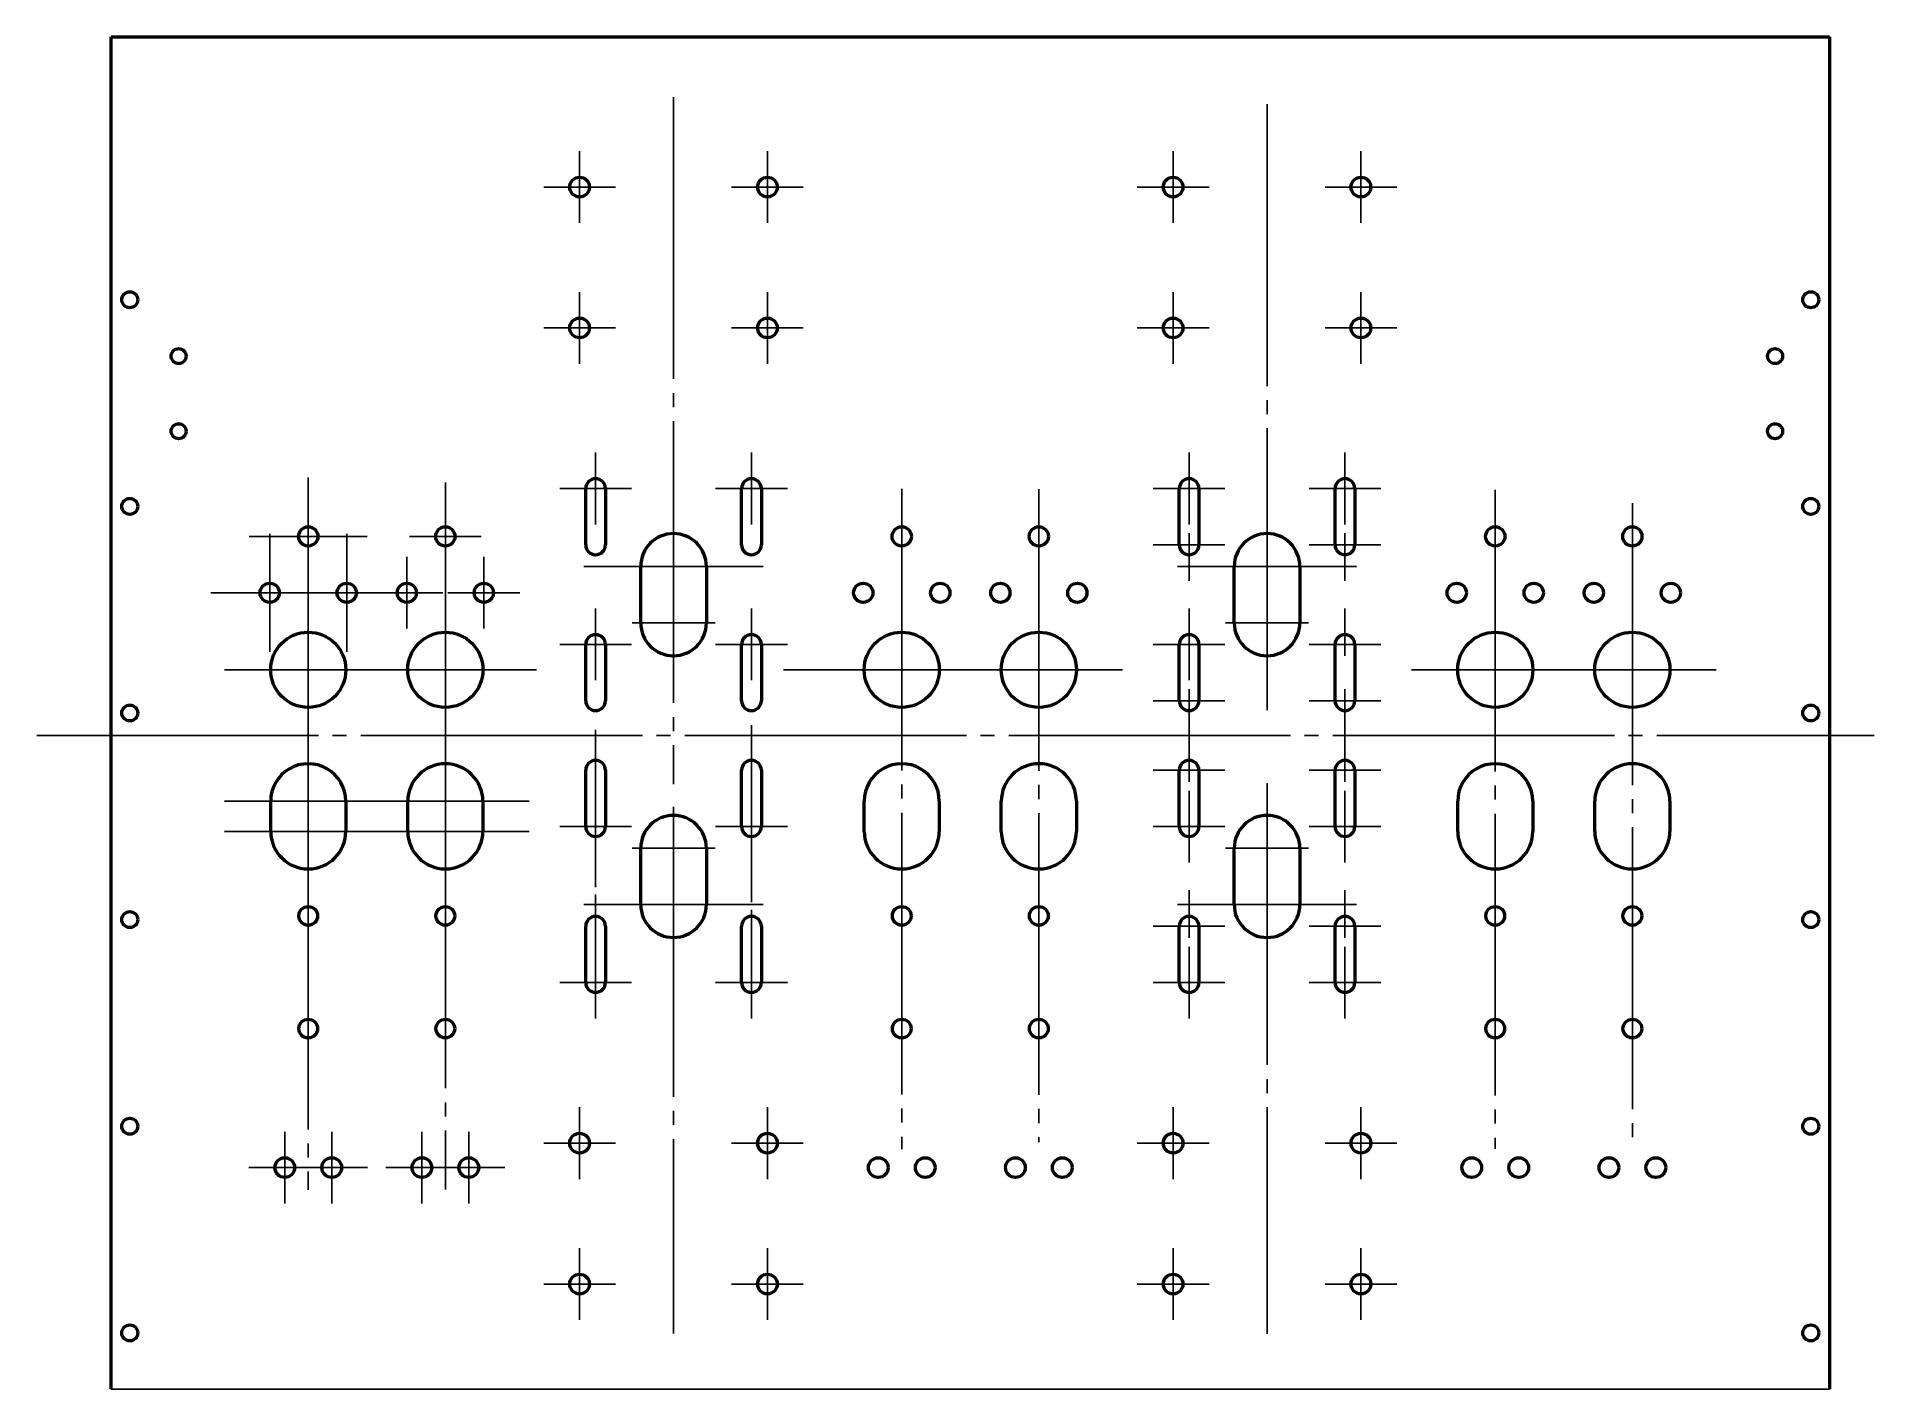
# Model space of a CAD drawing. Header units: millimetres. Extents: x 7107 to 8086, y 6538 to 7258.
import ezdxf

# ---------------------------------------------------------------- set-up
doc = ezdxf.new("R2010")
doc.units = ezdxf.units.MM
doc.header["$LTSCALE"] = 10
doc.linetypes.add('JIS_08_15', pattern=[17.25, 15, -0.75, 0.75, -0.75])
doc.layers.add('中心線', color=4, linetype='JIS_08_15', lineweight=25)
doc.layers.add('外形線', color=7, linetype='Continuous', lineweight=50)

msp = doc.modelspace()

# ---------------------------------------------------------------- linework, layer by layer
msp.add_line((7146.93, 6537.5), (8061.93, 6537.5))
at = {"layer": '中心線'}
for p, q in [((7446.43, 7225.34), (7446.43, 6859.7)), ((7762.43, 7221.55), (7762.43, 6892.29)), ((7396.43, 7196.6), (7396.43, 7158.41)), ((7496.43, 7196.6), (7496.43, 7158.41)), ((7712.43, 7196.6), (7712.43, 7158.41)), ((7812.43, 7196.6), (7812.43, 7158.41)), ((7415.53, 7177.5), (7377.33, 7177.5)), ((7515.53, 7177.5), (7477.33, 7177.5)), ((7731.53, 7177.5), (7693.33, 7177.5)), ((7831.53, 7177.5), (7793.33, 7177.5)), ((7396.43, 7121.6), (7396.43, 7083.41)), ((7496.43, 7121.6), (7496.43, 7083.41)), ((7712.43, 7121.6), (7712.43, 7083.41)), ((7812.43, 7121.6), (7812.43, 7083.41)), ((7415.53, 7102.5), (7377.33, 7102.5)), ((7515.53, 7102.5), (7477.33, 7102.5)), ((7731.53, 7102.5), (7693.33, 7102.5)), ((7831.53, 7102.5), (7793.33, 7102.5)), ((7404.93, 7036.1), (7404.93, 6997.91)), ((7487.93, 7036.1), (7487.93, 6997.91)), ((7720.93, 7036.1), (7720.93, 6997.91)), ((7803.93, 7036.1), (7803.93, 6997.91)), ((7251.93, 7022.91), (7251.93, 6960.1)), ((7324.93, 7020.22), (7324.93, 6643.75)), ((7424.03, 7017), (7385.83, 7017)), ((7507.03, 7017), (7468.83, 7017)), ((7567.93, 7016.92), (7567.93, 6665.38)), ((7640.93, 7016.71), (7640.93, 6669.04)), ((7740.03, 7017), (7701.83, 7017)), ((7823.03, 7017), (7784.83, 7017)), ((7883.93, 7016.39), (7883.93, 6665.46)), ((7324.93, 7010.6), (7324.93, 6972.41)), ((7956.93, 7009.17), (7956.93, 6665.3)), ((7251.93, 6998.35), (7251.93, 6643.7)), ((7446.43, 6997.62), (7446.43, 6969.35)), ((7283.33, 6991.5), (7220.53, 6991.5)), ((7231.43, 6992.91), (7231.43, 6930.1)), ((7272.43, 6992.91), (7272.43, 6930.1)), ((7344.03, 6991.5), (7305.83, 6991.5)), ((7740.03, 6987), (7701.83, 6987)), ((7720.93, 6993.16), (7720.93, 6967.91)), ((7823.03, 6987), (7784.83, 6987)), ((7803.93, 6993.16), (7803.93, 6967.91)), ((7304.43, 6980.6), (7304.43, 6942.41)), ((7345.43, 6980.6), (7345.43, 6942.41)), ((7494.12, 6975.5), (7398.74, 6975.5)), ((7468.55, 6975.5), (7424.32, 6975.5)), ((7810.12, 6975.5), (7714.74, 6975.5)), ((7262.83, 6961.5), (7200.03, 6961.5)), ((7303.83, 6961.5), (7241.03, 6961.5)), ((7323.53, 6961.5), (7285.33, 6961.5)), ((7364.53, 6961.5), (7326.33, 6961.5)), ((7404.93, 6953.1), (7404.93, 6914.91)), ((7446.43, 6951.66), (7446.43, 6923.39)), ((7487.93, 6953.1), (7487.93, 6914.91)), ((7720.93, 6953.1), (7720.93, 6914.91)), ((7762.43, 6951.66), (7762.43, 6923.39)), ((7803.93, 6953.1), (7803.93, 6927.85)), ((7468.55, 6945.5), (7424.32, 6945.5)), ((7784.55, 6945.5), (7740.32, 6945.5)), ((7424.03, 6934), (7385.83, 6934)), ((7507.03, 6934), (7468.83, 6934)), ((7740.03, 6934), (7701.83, 6934)), ((7823.03, 6934), (7784.83, 6934)), ((7296.55, 6920.5), (7207.32, 6920.5)), ((7373.54, 6920.5), (7280.32, 6920.5)), ((7612.55, 6920.5), (7504.89, 6920.5)), ((7685.55, 6920.5), (7596.32, 6920.5)), ((7928.55, 6920.5), (7839.32, 6920.5)), ((8001.55, 6920.5), (7912.32, 6920.5)), ((7720.93, 6910.16), (7720.93, 6884.91)), ((7803.93, 6910.16), (7803.93, 6884.91)), ((7740.03, 6904), (7701.83, 6904)), ((7823.03, 6904), (7784.83, 6904)), ((7251.93, 6895.12), (7251.93, 6838.19)), ((7324.93, 6895.12), (7324.93, 6838.19)), ((7404.93, 6888.57), (7404.93, 6804.7)), ((7487.93, 6891.11), (7487.93, 6796.75)), ((7107.39, 6885.5), (8085.72, 6885.5)), ((7720.93, 6886.1), (7720.93, 6860.85)), ((7803.93, 6886.1), (7803.93, 6860.85)), ((7740.03, 6867), (7701.83, 6867)), ((7762.43, 6860.14), (7762.43, 6567.06)), ((7823.03, 6867), (7784.83, 6867)), ((7296.55, 6850.5), (7207.32, 6850.5)), ((7369.55, 6850.5), (7280.32, 6850.5)), ((7720.93, 6856.1), (7720.93, 6817.91)), ((7803.93, 6856.1), (7803.93, 6817.91)), ((7251.93, 6846.81), (7251.93, 6789.89)), ((7324.93, 6846.81), (7324.93, 6789.89)), ((7446.43, 6847.62), (7446.43, 6819.35)), ((7446.43, 6843.19), (7446.43, 6567.1)), ((7762.43, 6847.62), (7762.43, 6819.35)), ((7296.55, 6834.5), (7207.32, 6834.5)), ((7369.55, 6834.5), (7280.32, 6834.5)), ((7424.03, 6837), (7385.83, 6837)), ((7507.03, 6837), (7468.83, 6837)), ((7740.03, 6837), (7701.83, 6837)), ((7823.03, 6837), (7784.83, 6837)), ((7468.55, 6825.5), (7424.32, 6825.5)), ((7784.55, 6825.5), (7740.32, 6825.5)), ((7404.93, 6800.9), (7404.93, 6734.91)), ((7720.93, 6803.1), (7720.93, 6777.85)), ((7803.93, 6803.1), (7803.93, 6777.85)), ((7494.12, 6795.5), (7398.74, 6795.5)), ((7487.93, 6792.77), (7487.93, 6734.91)), ((7810.12, 6795.5), (7714.74, 6795.5)), ((7740.03, 6784), (7701.83, 6784)), ((7823.03, 6784), (7784.83, 6784)), ((7720.93, 6773.1), (7720.93, 6734.91)), ((7803.93, 6773.1), (7803.93, 6734.91)), ((7424.03, 6754), (7385.83, 6754)), ((7507.03, 6754), (7468.83, 6754)), ((7740.03, 6754), (7701.83, 6754)), ((7823.03, 6754), (7784.83, 6754)), ((7396.43, 6687.6), (7396.43, 6649.41)), ((7496.43, 6687.6), (7496.43, 6649.41)), ((7712.43, 6687.6), (7712.43, 6649.41)), ((7812.43, 6687.6), (7812.43, 6649.41)), ((7239.43, 6674.6), (7239.43, 6636.41)), ((7264.43, 6674.6), (7264.43, 6636.41)), ((7312.43, 6674.6), (7312.43, 6636.41)), ((7337.43, 6674.6), (7337.43, 6636.41)), ((7415.53, 6668.5), (7377.33, 6668.5)), ((7515.53, 6668.5), (7477.33, 6668.5)), ((7731.53, 6668.5), (7693.33, 6668.5)), ((7831.53, 6668.5), (7793.33, 6668.5)), ((7258.53, 6655.5), (7220.33, 6655.5)), ((7283.53, 6655.5), (7245.33, 6655.5)), ((7331.53, 6655.5), (7293.33, 6655.5)), ((7356.53, 6655.5), (7318.33, 6655.5)), ((7396.43, 6612.6), (7396.43, 6574.41)), ((7496.43, 6612.6), (7496.43, 6574.41)), ((7712.43, 6612.6), (7712.43, 6574.41)), ((7812.43, 6612.6), (7812.43, 6574.41)), ((7415.53, 6593.5), (7377.33, 6593.5)), ((7515.53, 6593.5), (7477.33, 6593.5)), ((7731.53, 6593.5), (7693.33, 6593.5)), ((7831.53, 6593.5), (7793.33, 6593.5))]:
    msp.add_line(p, q, dxfattribs=at)
at = {"layer": '外形線'}
for p, q in [((7146.93, 6537.5), (7146.93, 7257.5)), ((7146.93, 7257.5), (8061.93, 7257.5)), ((8061.93, 7257.5), (8061.93, 6537.5)), ((7399.68, 6987), (7399.68, 7017)), ((7410.18, 7017), (7410.18, 6987)), ((7482.68, 6987), (7482.68, 7017)), ((7493.18, 7017), (7493.18, 6987)), ((7715.68, 6987), (7715.68, 7017)), ((7726.18, 7017), (7726.18, 6987)), ((7798.68, 6987), (7798.68, 7017)), ((7809.18, 7017), (7809.18, 6987)), ((7428.93, 6945.5), (7428.93, 6975.5)), ((7463.93, 6975.5), (7463.93, 6945.5)), ((7744.93, 6945.5), (7744.93, 6975.5)), ((7779.93, 6975.5), (7779.93, 6945.5)), ((7399.68, 6904), (7399.68, 6934)), ((7410.18, 6934), (7410.18, 6904)), ((7482.68, 6904), (7482.68, 6934)), ((7493.18, 6934), (7493.18, 6904)), ((7715.68, 6904), (7715.68, 6934)), ((7726.18, 6934), (7726.18, 6904)), ((7798.68, 6904), (7798.68, 6934)), ((7809.18, 6934), (7809.18, 6904)), ((7399.68, 6837), (7399.68, 6867)), ((7410.18, 6867), (7410.18, 6837)), ((7482.68, 6837), (7482.68, 6867)), ((7493.18, 6867), (7493.18, 6837)), ((7715.68, 6837), (7715.68, 6867)), ((7726.18, 6867), (7726.18, 6837)), ((7798.68, 6837), (7798.68, 6867)), ((7809.18, 6867), (7809.18, 6837)), ((7231.93, 6834.5), (7231.93, 6850.5)), ((7271.93, 6850.5), (7271.93, 6834.5)), ((7304.93, 6834.5), (7304.93, 6850.5)), ((7344.93, 6850.5), (7344.93, 6834.5)), ((7547.93, 6834.5), (7547.93, 6850.5)), ((7587.93, 6850.5), (7587.93, 6834.5)), ((7620.93, 6834.5), (7620.93, 6850.5)), ((7660.93, 6850.5), (7660.93, 6834.5)), ((7863.93, 6834.5), (7863.93, 6850.5)), ((7903.93, 6850.5), (7903.93, 6834.5)), ((7936.93, 6834.5), (7936.93, 6850.5)), ((7976.93, 6850.5), (7976.93, 6834.5)), ((7428.93, 6795.5), (7428.93, 6825.5)), ((7463.93, 6825.5), (7463.93, 6795.5)), ((7744.93, 6795.5), (7744.93, 6825.5)), ((7779.93, 6825.5), (7779.93, 6795.5)), ((7399.68, 6754), (7399.68, 6784)), ((7410.18, 6784), (7410.18, 6754)), ((7482.68, 6754), (7482.68, 6784)), ((7493.18, 6784), (7493.18, 6754)), ((7715.68, 6754), (7715.68, 6784)), ((7726.18, 6784), (7726.18, 6754)), ((7798.68, 6754), (7798.68, 6784)), ((7809.18, 6784), (7809.18, 6754))]:
    msp.add_line(p, q, dxfattribs=at)
for centre, radius in [((7396.43, 7177.5), 5.25), ((7496.43, 7177.5), 5.25), ((7712.43, 7177.5), 5.25), ((7812.43, 7177.5), 5.25), ((7156.93, 7117.5), 4.25), ((8051.93, 7117.5), 4.25), ((7396.43, 7102.5), 5.25), ((7496.43, 7102.5), 5.25), ((7712.43, 7102.5), 5.25), ((7812.43, 7102.5), 5.25), ((7182.93, 7087.5), 4), ((8032.93, 7087.5), 4), ((7182.93, 7047.5), 4), ((8032.93, 7047.5), 4), ((7156.93, 7007.5), 4.25), ((8051.93, 7007.5), 4.25), ((7251.93, 6991.5), 5.13), ((7324.93, 6991.5), 5.13), ((7567.93, 6991.5), 5.13), ((7640.93, 6991.5), 5.13), ((7883.93, 6991.5), 5.13), ((7956.93, 6991.5), 5.13), ((7231.43, 6961.5), 5.13), ((7272.43, 6961.5), 5.13), ((7304.43, 6961.5), 5.13), ((7345.43, 6961.5), 5.13), ((7547.43, 6961.5), 5.13), ((7588.43, 6961.5), 5.13), ((7620.43, 6961.5), 5.13), ((7661.43, 6961.5), 5.13), ((7863.43, 6961.5), 5.13), ((7904.43, 6961.5), 5.13), ((7936.43, 6961.5), 5.13), ((7977.43, 6961.5), 5.13), ((7251.93, 6920.5), 20), ((7324.93, 6920.5), 20), ((7567.93, 6920.5), 20), ((7640.93, 6920.5), 20), ((7883.93, 6920.5), 20), ((7956.93, 6920.5), 20), ((7156.93, 6897.5), 4.25), ((8051.93, 6897.5), 4.25), ((7156.93, 6787.5), 4.25), ((7251.93, 6789.5), 5), ((7324.93, 6789.5), 5), ((7567.93, 6789.5), 5), ((7640.93, 6789.5), 5), ((7883.93, 6789.5), 5), ((7956.93, 6789.5), 5), ((8051.93, 6787.5), 4.25), ((7251.93, 6729.5), 5), ((7324.93, 6729.5), 5), ((7567.93, 6729.5), 5), ((7640.93, 6729.5), 5), ((7883.93, 6729.5), 5), ((7956.93, 6729.5), 5), ((7156.93, 6677.5), 4.25), ((7396.43, 6668.5), 5.25), ((7496.43, 6668.5), 5.25), ((7712.43, 6668.5), 5.25), ((7812.43, 6668.5), 5.25), ((8051.93, 6677.5), 4.25), ((7239.43, 6655.5), 5.25), ((7264.43, 6655.5), 5.25), ((7312.43, 6655.5), 5.25), ((7337.43, 6655.5), 5.25), ((7555.43, 6655.5), 5.25), ((7580.43, 6655.5), 5.25), ((7628.43, 6655.5), 5.25), ((7653.43, 6655.5), 5.25), ((7871.43, 6655.5), 5.25), ((7896.43, 6655.5), 5.25), ((7944.43, 6655.5), 5.25), ((7969.43, 6655.5), 5.25), ((7396.43, 6593.5), 5.25), ((7496.43, 6593.5), 5.25), ((7712.43, 6593.5), 5.25), ((7812.43, 6593.5), 5.25), ((7156.93, 6567.5), 4.25), ((8051.93, 6567.5), 4.25)]:
    msp.add_circle(centre, radius, dxfattribs=at)
for centre, radius, start, end in [((7404.93, 7017), 5.25, 0, 180), ((7487.93, 7017), 5.25, 0, 180), ((7720.93, 7017), 5.25, 0, 180), ((7803.93, 7017), 5.25, 0, 180), ((7404.93, 6987), 5.25, 180, 0), ((7446.43, 6975.5), 17.5, 0, 180), ((7487.93, 6987), 5.25, 180, 0), ((7720.93, 6987), 5.25, 180, 0), ((7762.43, 6975.5), 17.5, 0, 180), ((7803.93, 6987), 5.25, 180, 0), ((7404.93, 6934), 5.25, 0, 180), ((7446.43, 6945.5), 17.5, 180, 0), ((7487.93, 6934), 5.25, 0, 180), ((7720.93, 6934), 5.25, 0, 180), ((7762.43, 6945.5), 17.5, 180, 0), ((7803.93, 6934), 5.25, 0, 180), ((7404.93, 6904), 5.25, 180, 0), ((7487.93, 6904), 5.25, 180, 0), ((7720.93, 6904), 5.25, 180, 0), ((7803.93, 6904), 5.25, 180, 0), ((7251.93, 6850.5), 20, 0, 180.00001), ((7324.93, 6850.5), 20, 0, 180), ((7404.93, 6867), 5.25, 0, 180), ((7487.93, 6867), 5.25, 0, 180), ((7567.93, 6850.5), 20, 0, 180.00001), ((7640.93, 6850.5), 20, 0, 180), ((7720.93, 6867), 5.25, 0, 180), ((7803.93, 6867), 5.25, 0, 180), ((7883.93, 6850.5), 20, 0, 180.00001), ((7956.93, 6850.5), 20, 0, 180), ((7446.43, 6825.5), 17.5, 0, 180), ((7762.43, 6825.5), 17.5, 0, 180), ((7251.93, 6834.5), 20, 180, 359.99999), ((7324.93, 6834.5), 20, 180, 0), ((7404.93, 6837), 5.25, 180, 0), ((7487.93, 6837), 5.25, 180, 0), ((7567.93, 6834.5), 20, 180, 359.99999), ((7640.93, 6834.5), 20, 180, 0), ((7720.93, 6837), 5.25, 180, 0), ((7803.93, 6837), 5.25, 180, 0), ((7883.93, 6834.5), 20, 180, 359.99999), ((7956.93, 6834.5), 20, 180, 0), ((7446.43, 6795.5), 17.5, 180, 0), ((7762.43, 6795.5), 17.5, 180, 0), ((7404.93, 6784), 5.25, 0, 180), ((7487.93, 6784), 5.25, 0, 180), ((7720.93, 6784), 5.25, 0, 180), ((7803.93, 6784), 5.25, 0, 180), ((7404.93, 6754), 5.25, 180, 0), ((7487.93, 6754), 5.25, 180, 0), ((7720.93, 6754), 5.25, 180, 0), ((7803.93, 6754), 5.25, 180, 0)]:
    msp.add_arc(centre, radius, start, end, dxfattribs=at)

doc.saveas('drawing.dxf')
